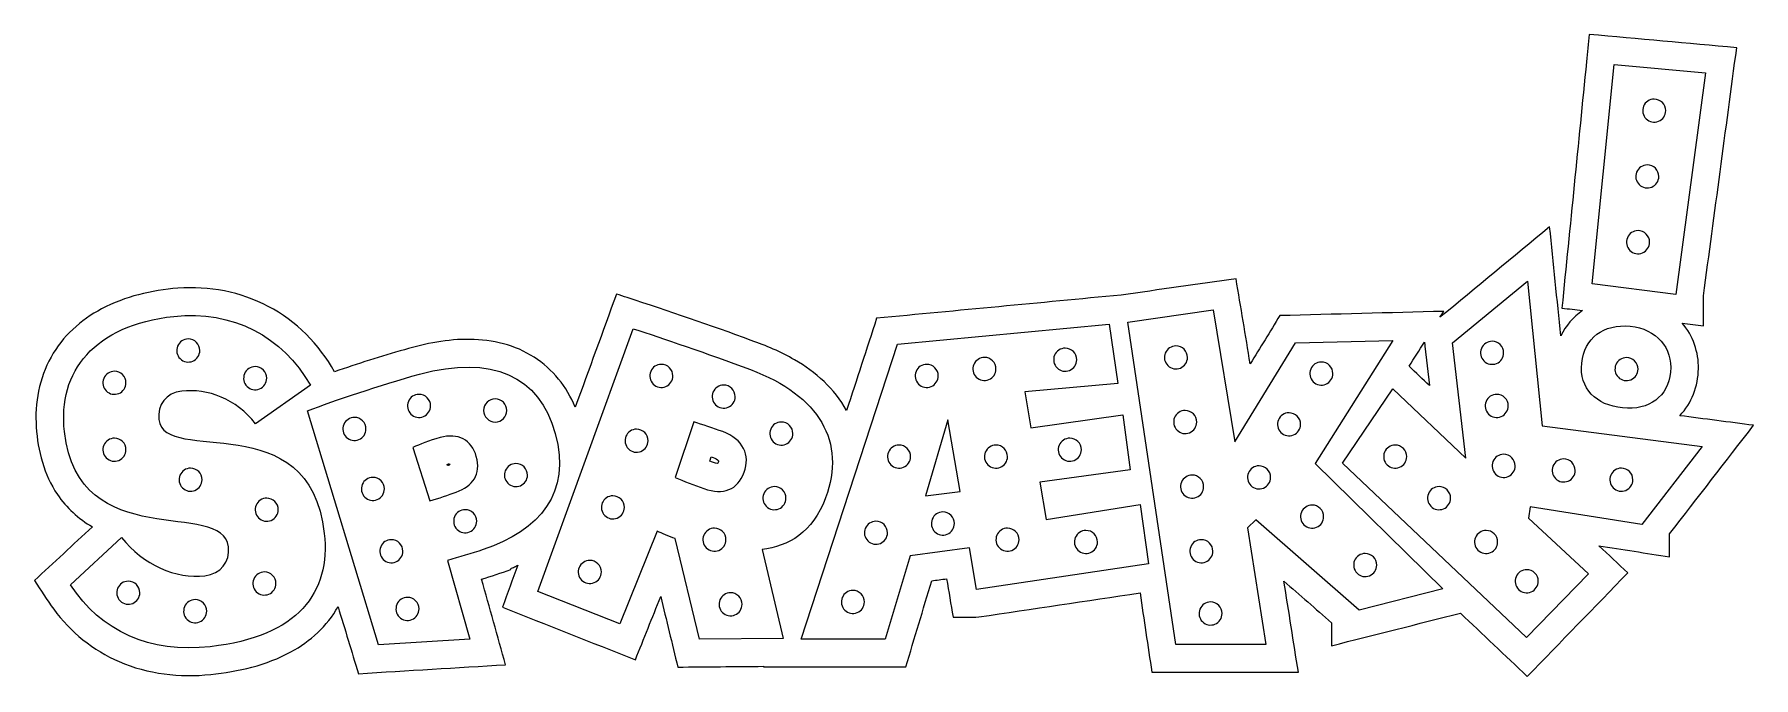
# Model space of a CAD drawing. Extents: x -169 to -45, y 25 to 71.
import ezdxf

# ---------------------------------------------------------------- set-up
doc = ezdxf.new("R2010")
doc.units = 0
doc.layers.get('0').update_dxf_attribs({"linetype": 'CONTINUOUS'})

msp = doc.modelspace()

# ---------------------------------------------------------------- linework, layer by layer
at = {"color": 7}
for points in [[(-57.152417, 69.470549)], [(-50.707242, 52.658702), (-56.744138, 53.413731), (-55.162412, 69.271), (-48.560494, 68.674311), (-50.707242, 52.660369), (-50.707242, 52.660369)], [(-52.262303, 66.764238)], [(-52.762322, 62.012391)], [(-53.430683, 57.26221)], [(-53.150669, 36.03307), (-61.220975, 37.311452), (-61.339313, 36.488088), (-57.019149, 32.469602), (-61.490985, 27.864427), (-74.77149, 40.474906), (-71.141352, 45.825109), (-65.877819, 40.826586), (-66.836189, 49.148569), (-61.42265, 53.620405), (-60.347609, 43.163341), (-48.798837, 41.666618), (-53.154002, 36.034737), (-53.150669, 36.034737)], [(-73.569778, 29.847835), (-81.043395, 36.373083), (-81.643418, 35.796395), (-80.305034, 27.356074), (-86.821948, 27.356074), (-90.272079, 50.655293), (-84.113512, 51.535326), (-82.541785, 42.008297), (-78.164952, 49.151902), (-71.146352, 49.335242), (-76.746565, 40.438238), (-67.526215, 31.37456), (-73.568111, 29.844502), (-73.568111, 29.847835)], [(-101.212495, 31.346226), (-101.724181, 34.349673), (-105.989343, 33.779651), (-107.801079, 27.746089), (-113.862976, 27.746089), (-106.926045, 49.066899), (-91.627131, 50.516954), (-91.003774, 46.223458), (-97.712362, 45.620101), (-97.274012, 43.015002), (-90.63376, 43.948371), (-90.100406, 39.989887), (-96.625654, 39.094853), (-96.175637, 36.394751), (-89.383712, 37.466458), (-88.790356, 33.202963), (-101.210828, 31.346226)], [(-158.139658, 49.436913)], [(-94.803918, 48.770221)], [(-86.803614, 48.936894)], [(-68.823112, 48.919967)], [(-63.969413, 49.27024)], [(-153.306141, 47.436837)], [(-123.971693, 47.60351)], [(-104.804298, 47.60351)], [(-100.637473, 48.103529)], [(-76.303215, 47.770183)], [(-54.264048, 48.093529)], [(-163.473194, 47.103491)], [(-119.471522, 46.103453)], [(-141.472358, 45.436761)], [(-135.972149, 45.103415)], [(-63.636067, 45.436761)], [(-146.139202, 43.770031)], [(-103.287574, 43.595024), (-104.890968, 38.104816), (-102.389206, 38.411494)], [(-86.136922, 44.27005)], [(-78.636637, 44.103377)], [(-54.550722, 44.455057)], [(-163.473194, 42.269974)], [(-125.761763, 42.918332)], [(-115.304697, 43.436685)], [(-94.470572, 42.269974)], [(-106.804374, 41.769955)], [(-99.804108, 41.769955)], [(-70.969679, 41.769955)], [(-63.136048, 41.103263)], [(-157.972985, 40.103225)], [(-134.472092, 40.436571)], [(-120.222852, 40.861717)], [(-80.803386, 40.269898)], [(-58.80255, 40.769917)], [(-54.635725, 40.103225)], [(-144.805818, 39.436533)], [(-115.804716, 38.769841)], [(-85.636903, 39.603206)], [(-67.802892, 38.769841)], [(-152.472776, 37.936476)], [(-127.471826, 38.103149)], [(-76.969907, 37.436457)], [(-138.138898, 37.103111)], [(-108.471104, 36.269746)], [(-103.637587, 36.936438)], [(-143.472434, 34.936362)], [(-120.138214, 35.769727)], [(-98.970743, 35.769727)], [(-93.303861, 35.603054)], [(-84.970211, 34.936362)], [(-64.404428, 35.603054)], [(-73.136428, 33.936324)], [(-152.639449, 32.60294)], [(-129.138556, 33.436305)], [(-61.469318, 32.769613)], [(-162.473156, 31.936248)], [(-118.971503, 31.102883)], [(-110.137834, 31.269556)], [(-157.639639, 30.602864)], [(-142.305723, 30.769537)], [(-84.303519, 30.436191)]]:
    msp.add_lwpolyline(points, close=True, dxfattribs=at)
for points in [[(-124.275038, 35.549719), (-126.96514, 28.851131), (-132.902032, 31.199553), (-125.998437, 50.175274)], [(-68.823112, 48.919967), (-68.49465, 46.070248)], [(-149.32099, 46.096786), (-153.294474, 43.31168), (-153.292807, 43.31168), (-153.292807, 43.313347)], [(-139.41728, 33.437972), (-137.813886, 27.747756), (-144.397469, 27.34774), (-149.537664, 44.245049)], [(-139.9573, 42.311642), (-139.9573, 42.311642), (-139.9573, 42.313309)], [(-121.631604, 43.446685), (-122.978322, 39.431533)], [(-119.536524, 42.741659), (-119.536524, 42.741659), (-119.534858, 42.739992)], [(-141.930709, 41.598282), (-140.698995, 37.744802)], [(-139.268173, 40.416389), (-139.267848, 40.416389)], [(-120.477094, 40.599664), (-120.37097, 40.915756)], [(-166.646648, 31.672905), (-162.954841, 35.088034)], [(-121.214922, 27.746089), (-122.976655, 35.014698)], [(-51.150893, 33.692171), (-51.150893, 35.357273)], [(-136.847182, 34.219668), (-136.845516, 34.219668), (-136.845516, 34.218001)], [(-116.701417, 34.219668), (-115.176359, 27.799424), (-121.216588, 27.746089), (-121.214922, 27.746089)], [(-75.568812, 28.937759), (-75.568812, 27.275261)], [(-116.350895, 25.746559), (-106.313795, 25.746559)], [(-88.548147, 25.355916), (-77.963108, 25.355916)]]:
    msp.add_lwpolyline(points, dxfattribs=at)
for points in [[(-56.955795, 71.442629), (-57.021336, 70.785269), (-57.086876, 70.127909), (-57.152417, 69.470549)], [(-46.301418, 70.477748), (-49.852842, 70.799764), (-53.404342, 71.120946), (-56.955795, 71.442629)], [(-48.703006, 52.561538), (-47.902476, 58.533608), (-47.101952, 64.505679), (-46.301418, 70.477748)], [(-57.152422, 69.470552), (-57.744363, 63.537819), (-58.336176, 57.605073), (-58.928206, 51.67235)], [(-53.032232, 66.249788), (-53.161221, 65.938381), (-53.089922, 65.579936), (-52.851581, 65.341595)], [(-52.262303, 66.764238), (-52.599368, 66.764238), (-52.903243, 66.561195), (-53.032232, 66.249788)], [(-51.673025, 66.520151), (-51.829311, 66.676437), (-52.041281, 66.764238), (-52.262303, 66.764238)], [(-51.943388, 65.160944), (-51.631981, 65.289933), (-51.428938, 65.593808), (-51.428938, 65.930873)], [(-51.428938, 65.930873), (-51.428938, 66.151895), (-51.516739, 66.363865), (-51.673025, 66.520151)], [(-52.851581, 65.341595), (-52.61324, 65.103254), (-52.254795, 65.031955), (-51.943388, 65.160944)], [(-53.532251, 61.497941), (-53.66124, 61.186534), (-53.589941, 60.828089), (-53.3516, 60.589748)], [(-52.762322, 62.012391), (-53.099387, 62.012391), (-53.403262, 61.809348), (-53.532251, 61.497941)], [(-52.173044, 61.768304), (-52.32933, 61.92459), (-52.5413, 62.012391), (-52.762322, 62.012391)], [(-52.443407, 60.409097), (-52.132, 60.538086), (-51.928957, 60.841961), (-51.928957, 61.179026)], [(-51.928957, 61.179026), (-51.928957, 61.400048), (-52.016758, 61.612018), (-52.173044, 61.768304)], [(-53.3516, 60.589748), (-53.113259, 60.351407), (-52.754814, 60.280108), (-52.443407, 60.409097)], [(-59.814633, 57.541062), (-62.454805, 55.360845), (-65.094996, 53.18065), (-67.735181, 51.000449)], [(-59.004381, 49.652741), (-59.274406, 52.282188), (-59.544477, 54.911629), (-59.814633, 57.541062)], [(-53.430683, 57.26221), (-53.767747, 57.26221), (-54.071622, 57.059167), (-54.200611, 56.74776)], [(-52.841405, 57.018123), (-52.997691, 57.174409), (-53.20966, 57.26221), (-53.430683, 57.26221)], [(-54.200611, 56.74776), (-54.3296, 56.436353), (-54.258301, 56.077908), (-54.019961, 55.839567)], [(-53.111768, 55.658916), (-52.80036, 55.787905), (-52.597318, 56.09178), (-52.597318, 56.428845)], [(-52.597318, 56.428845), (-52.597318, 56.649867), (-52.685118, 56.861837), (-52.841405, 57.018123)], [(-54.019961, 55.839567), (-53.78162, 55.601226), (-53.423175, 55.529927), (-53.111768, 55.658916)], [(-82.459047, 53.792547), (-85.229893, 53.398138), (-87.999903, 52.99683), (-90.771185, 52.606139)], [(-81.442082, 47.631181), (-81.781096, 49.684966), (-82.120209, 51.738734), (-82.459047, 53.792547)], [(-158.888018, 53.105365), (-160.79421, 52.950344), (-162.703257, 52.510216), (-164.401959, 51.610646)], [(-152.365166, 51.787819), (-154.353733, 52.843887), (-156.64871, 53.273612), (-158.888018, 53.105365)], [(-127.215956, 52.677596), (-128.205251, 49.957648), (-129.1952, 47.237936), (-130.184819, 44.518106)], [(-126.436928, 52.422375), (-126.696605, 52.50745), (-126.95628, 52.592523), (-127.215956, 52.677596)], [(-117.483885, 49.332164), (-120.445451, 50.426916), (-123.433101, 51.449941), (-126.436928, 52.422375)], [(-90.771185, 52.606139), (-96.654638, 52.048496), (-102.538127, 51.491238), (-108.421622, 50.93404)], [(-48.70744, 50.392676), (-48.704473, 51.11553), (-48.713357, 51.839176), (-48.703006, 52.561538)], [(-164.401959, 51.610646), (-165.908696, 50.817977), (-167.221168, 49.622085), (-168.049059, 48.125396)], [(-167.083331, 42.739992), (-167.56835, 47.101824), (-164.949917, 50.428617), (-159.179698, 51.070308)], [(-159.179698, 51.070308), (-154.949537, 51.540326), (-151.296065, 49.603586), (-149.32099, 46.096786)], [(-147.573176, 47.069636), (-148.681574, 49.052485), (-150.348592, 50.731391), (-152.365166, 51.787819)], [(-108.421622, 50.93404), (-109.144003, 48.714236), (-109.866339, 46.494418), (-110.588698, 44.274607)], [(-79.302352, 51.123825), (-80.015786, 49.959728), (-80.728852, 48.795404), (-81.442082, 47.631181)], [(-67.464337, 51.430479), (-71.410341, 51.328172), (-75.356357, 51.226441), (-79.302352, 51.123825)], [(-67.735181, 51.000449), (-67.644899, 51.143793), (-67.554619, 51.287135), (-67.464337, 51.430479)], [(-57.44768, 51.487121), (-58.116564, 51.026842), (-58.654078, 50.384187), (-59.004381, 49.652741)], [(-58.928206, 51.67235), (-58.434698, 51.610607), (-57.941189, 51.548863), (-57.44768, 51.487121)], [(-125.998437, 50.175274), (-123.893357, 49.491915), (-120.719903, 48.408541), (-117.534782, 47.220162)], [(-57.499167, 47.683513), (-57.317494, 49.498582), (-55.929107, 50.551955), (-53.992367, 50.358615)], [(-53.992367, 50.358615), (-52.115629, 50.171941), (-50.908917, 48.798555), (-51.083923, 47.043489)], [(-49.069237, 47.28365), (-49.040097, 48.478735), (-49.457025, 49.683661), (-50.246235, 50.58539)], [(-50.246235, 50.58539), (-49.733304, 50.521153), (-49.220371, 50.456913), (-48.70744, 50.392676)], [(-158.909587, 48.922463), (-159.038576, 48.611056), (-158.967277, 48.252611), (-158.728936, 48.01427)], [(-158.139658, 49.436913), (-158.476723, 49.436913), (-158.780598, 49.23387), (-158.909587, 48.922463)], [(-157.55038, 49.192826), (-157.706666, 49.349112), (-157.918636, 49.436913), (-158.139658, 49.436913)], [(-157.820743, 47.833619), (-157.509336, 47.962608), (-157.306293, 48.266483), (-157.306293, 48.603548)], [(-157.306293, 48.603548), (-157.306293, 48.82457), (-157.394094, 49.03654), (-157.55038, 49.192826)], [(-142.529038, 48.662795), (-144.224968, 48.179252), (-145.904858, 47.640833), (-147.573176, 47.069636)], [(-137.791588, 49.409804), (-139.399783, 49.432948), (-140.992481, 49.116449), (-142.529038, 48.662795)], [(-133.152565, 48.112781), (-134.523506, 49.002011), (-136.16962, 49.393073), (-137.791588, 49.409804)], [(-114.352676, 47.930049), (-115.340772, 48.51222), (-116.40534, 48.948994), (-117.483885, 49.332164)], [(-94.803918, 48.770221), (-95.140983, 48.770221), (-95.444858, 48.567178), (-95.573847, 48.255771)], [(-94.21464, 48.526134), (-94.370926, 48.68242), (-94.582896, 48.770221), (-94.803918, 48.770221)], [(-93.970553, 47.936856), (-93.970553, 48.157878), (-94.058354, 48.369848), (-94.21464, 48.526134)], [(-86.803614, 48.936894), (-87.140679, 48.936894), (-87.444554, 48.733851), (-87.573543, 48.422444)], [(-86.214336, 48.692807), (-86.370622, 48.849093), (-86.582592, 48.936894), (-86.803614, 48.936894)], [(-85.970249, 48.103529), (-85.970249, 48.324551), (-86.05805, 48.536521), (-86.214336, 48.692807)], [(-69.961502, 47.463205), (-69.59347, 48.047885), (-69.225389, 48.632537), (-68.857294, 49.217178)], [(-68.857294, 49.217178), (-68.845893, 49.118108), (-68.834506, 49.019037), (-68.823112, 48.919967)], [(-64.739342, 48.75579), (-64.868331, 48.444383), (-64.797032, 48.085938), (-64.558691, 47.847597)], [(-63.969413, 49.27024), (-64.306478, 49.27024), (-64.610353, 49.067197), (-64.739342, 48.75579)], [(-63.380135, 49.026153), (-63.536421, 49.182439), (-63.748391, 49.27024), (-63.969413, 49.27024)], [(-63.650498, 47.666946), (-63.339091, 47.795935), (-63.136048, 48.09981), (-63.136048, 48.436875)], [(-63.136048, 48.436875), (-63.136048, 48.657897), (-63.223849, 48.869867), (-63.380135, 49.026153)], [(-168.049059, 48.125396), (-168.908457, 46.59709), (-169.234827, 44.80721), (-169.119228, 43.067148)], [(-158.728936, 48.01427), (-158.490595, 47.775929), (-158.13215, 47.70463), (-157.820743, 47.833619)], [(-153.306141, 47.436837), (-153.643206, 47.436837), (-153.947081, 47.233794), (-154.07607, 46.922387)], [(-152.716863, 47.19275), (-152.873149, 47.349036), (-153.085119, 47.436837), (-153.306141, 47.436837)], [(-152.472776, 46.603472), (-152.472776, 46.824494), (-152.560577, 47.036464), (-152.716863, 47.19275)], [(-141.437357, 46.89015), (-136.210491, 48.326871), (-132.770361, 46.756811), (-131.630317, 42.606653)], [(-130.184819, 44.518106), (-130.801121, 45.967054), (-131.817461, 47.263142), (-133.152565, 48.112781)], [(-123.971693, 47.60351), (-124.308758, 47.60351), (-124.612633, 47.400467), (-124.741622, 47.08906)], [(-123.382415, 47.359423), (-123.538701, 47.515709), (-123.750671, 47.60351), (-123.971693, 47.60351)], [(-123.138328, 46.770145), (-123.138328, 46.991167), (-123.226129, 47.203137), (-123.382415, 47.359423)], [(-117.534782, 47.220162), (-112.544592, 45.358425), (-110.611185, 41.971629), (-112.107909, 37.961477)], [(-110.588698, 44.274607), (-111.452346, 45.829233), (-112.827713, 47.044179), (-114.352676, 47.930049)], [(-104.804298, 47.60351), (-105.141363, 47.60351), (-105.445238, 47.400467), (-105.574227, 47.08906)], [(-104.21502, 47.359423), (-104.371306, 47.515709), (-104.583276, 47.60351), (-104.804298, 47.60351)], [(-103.970933, 46.770145), (-103.970933, 46.991167), (-104.058734, 47.203137), (-104.21502, 47.359423)], [(-101.407402, 47.589079), (-101.536391, 47.277672), (-101.465092, 46.919227), (-101.226751, 46.680886)], [(-100.637473, 48.103529), (-100.974538, 48.103529), (-101.278413, 47.900486), (-101.407402, 47.589079)], [(-100.048195, 47.859442), (-100.204481, 48.015728), (-100.416451, 48.103529), (-100.637473, 48.103529)], [(-100.318558, 46.500235), (-100.007151, 46.629224), (-99.804108, 46.933099), (-99.804108, 47.270164)], [(-99.804108, 47.270164), (-99.804108, 47.491186), (-99.891909, 47.703156), (-100.048195, 47.859442)], [(-95.573847, 48.255771), (-95.702836, 47.944364), (-95.631537, 47.585919), (-95.393196, 47.347578)], [(-95.393196, 47.347578), (-95.154855, 47.109237), (-94.79641, 47.037938), (-94.485003, 47.166927)], [(-94.485003, 47.166927), (-94.173596, 47.295916), (-93.970553, 47.599791), (-93.970553, 47.936856)], [(-87.573543, 48.422444), (-87.702532, 48.111037), (-87.631233, 47.752592), (-87.392892, 47.514251)], [(-87.392892, 47.514251), (-87.154551, 47.27591), (-86.796106, 47.204611), (-86.484699, 47.3336)], [(-86.484699, 47.3336), (-86.173292, 47.462589), (-85.970249, 47.766464), (-85.970249, 48.103529)], [(-77.073144, 47.255733), (-77.202133, 46.944326), (-77.130834, 46.585881), (-76.892493, 46.34754)], [(-76.303215, 47.770183), (-76.64028, 47.770183), (-76.944155, 47.56714), (-77.073144, 47.255733)], [(-75.713937, 47.526096), (-75.870223, 47.682382), (-76.082193, 47.770183), (-76.303215, 47.770183)], [(-75.46985, 46.936818), (-75.46985, 47.15784), (-75.557651, 47.36981), (-75.713937, 47.526096)], [(-68.49465, 46.070248), (-68.983579, 46.534591), (-69.472765, 46.998662), (-69.961502, 47.463205)], [(-64.558691, 47.847597), (-64.32035, 47.609256), (-63.961905, 47.537957), (-63.650498, 47.666946)], [(-54.550722, 44.455057), (-56.457461, 44.645064), (-57.679174, 45.866777), (-57.499167, 47.683513)], [(-55.033976, 47.579079), (-55.162965, 47.267671), (-55.091666, 46.909226), (-54.853326, 46.670886)], [(-54.264048, 48.093529), (-54.601112, 48.093529), (-54.904987, 47.890486), (-55.033976, 47.579079)], [(-53.67477, 47.849442), (-53.831056, 48.005728), (-54.043025, 48.093529), (-54.264048, 48.093529)], [(-53.945133, 46.490235), (-53.633725, 46.619224), (-53.430683, 46.923099), (-53.430683, 47.260164)], [(-53.430683, 47.260164), (-53.430683, 47.481186), (-53.518483, 47.693155), (-53.67477, 47.849442)], [(-50.418768, 43.893079), (-49.542651, 44.788043), (-49.087523, 46.041162), (-49.069237, 47.28365)], [(-164.243123, 46.589041), (-164.372112, 46.277634), (-164.300813, 45.919189), (-164.062472, 45.680848)], [(-163.473194, 47.103491), (-163.810259, 47.103491), (-164.114134, 46.900448), (-164.243123, 46.589041)], [(-162.883916, 46.859404), (-163.040202, 47.01569), (-163.252172, 47.103491), (-163.473194, 47.103491)], [(-163.154279, 45.500197), (-162.842872, 45.629186), (-162.639829, 45.933061), (-162.639829, 46.270126)], [(-162.639829, 46.270126), (-162.639829, 46.491148), (-162.72763, 46.703118), (-162.883916, 46.859404)], [(-154.07607, 46.922387), (-154.205059, 46.61098), (-154.13376, 46.252535), (-153.895419, 46.014194)], [(-153.895419, 46.014194), (-153.657078, 45.775853), (-153.298633, 45.704554), (-152.987226, 45.833543)], [(-152.987226, 45.833543), (-152.675819, 45.962532), (-152.472776, 46.266407), (-152.472776, 46.603472)], [(-149.537664, 44.245049), (-147.547589, 44.988411), (-144.3258, 46.096786), (-141.437357, 46.89015)], [(-124.741622, 47.08906), (-124.870611, 46.777653), (-124.799312, 46.419208), (-124.560971, 46.180867)], [(-124.560971, 46.180867), (-124.32263, 45.942526), (-123.964185, 45.871227), (-123.652778, 46.000216)], [(-123.652778, 46.000216), (-123.341371, 46.129205), (-123.138328, 46.43308), (-123.138328, 46.770145)], [(-119.471522, 46.103453), (-119.808587, 46.103453), (-120.112462, 45.90041), (-120.241451, 45.589003)], [(-118.882244, 45.859366), (-119.03853, 46.015652), (-119.2505, 46.103453), (-119.471522, 46.103453)], [(-105.574227, 47.08906), (-105.703216, 46.777653), (-105.631917, 46.419208), (-105.393576, 46.180867)], [(-105.393576, 46.180867), (-105.155235, 45.942526), (-104.79679, 45.871227), (-104.485383, 46.000216)], [(-104.485383, 46.000216), (-104.173976, 46.129205), (-103.970933, 46.43308), (-103.970933, 46.770145)], [(-101.226751, 46.680886), (-100.98841, 46.442545), (-100.629965, 46.371246), (-100.318558, 46.500235)], [(-76.892493, 46.34754), (-76.654152, 46.109199), (-76.295707, 46.0379), (-75.9843, 46.166889)], [(-75.9843, 46.166889), (-75.672893, 46.295878), (-75.46985, 46.599753), (-75.46985, 46.936818)], [(-54.853326, 46.670886), (-54.614985, 46.432545), (-54.25654, 46.361246), (-53.945133, 46.490235)], [(-51.083923, 47.043489), (-51.25893, 45.288422), (-52.613982, 44.261716), (-54.550722, 44.455057)], [(-164.062472, 45.680848), (-163.824131, 45.442507), (-163.465686, 45.371208), (-163.154279, 45.500197)], [(-158.604676, 45.66677), (-159.753053, 45.538432), (-160.369743, 44.660065), (-160.254738, 43.620025)], [(-160.254738, 43.620025), (-159.878057, 40.236563), (-149.360991, 44.801737), (-148.315951, 35.393046)], [(-153.292807, 43.313347), (-154.629525, 45.118416), (-156.776273, 45.870111), (-158.604676, 45.66677)], [(-142.242287, 44.922311), (-142.371276, 44.610904), (-142.299977, 44.252459), (-142.061636, 44.014118)], [(-141.472358, 45.436761), (-141.809423, 45.436761), (-142.113298, 45.233718), (-142.242287, 44.922311)], [(-140.88308, 45.192674), (-141.039366, 45.34896), (-141.251336, 45.436761), (-141.472358, 45.436761)], [(-140.638993, 44.603396), (-140.638993, 44.824418), (-140.726794, 45.036388), (-140.88308, 45.192674)], [(-135.972149, 45.103415), (-136.432404, 45.103415), (-136.805514, 44.730305), (-136.805514, 44.27005)], [(-135.382871, 44.859328), (-135.539157, 45.015614), (-135.751127, 45.103415), (-135.972149, 45.103415)], [(-135.138784, 44.27005), (-135.138784, 44.491072), (-135.226585, 44.703042), (-135.382871, 44.859328)], [(-120.241451, 45.589003), (-120.37044, 45.277596), (-120.299141, 44.919151), (-120.0608, 44.68081)], [(-119.152607, 44.500159), (-118.8412, 44.629148), (-118.638157, 44.933023), (-118.638157, 45.270088)], [(-118.638157, 45.270088), (-118.638157, 45.49111), (-118.725958, 45.70308), (-118.882244, 45.859366)], [(-64.405996, 44.922311), (-64.534985, 44.610904), (-64.463686, 44.252459), (-64.225345, 44.014118)], [(-63.636067, 45.436761), (-63.973132, 45.436761), (-64.277007, 45.233718), (-64.405996, 44.922311)], [(-63.046789, 45.192674), (-63.203075, 45.34896), (-63.415045, 45.436761), (-63.636067, 45.436761)], [(-62.802702, 44.603396), (-62.802702, 44.824418), (-62.890503, 45.036388), (-63.046789, 45.192674)], [(-146.139202, 43.770031), (-146.476267, 43.770031), (-146.780142, 43.566988), (-146.909131, 43.255581)], [(-145.549924, 43.525944), (-145.70621, 43.68223), (-145.91818, 43.770031), (-146.139202, 43.770031)], [(-145.305837, 42.936666), (-145.305837, 43.157688), (-145.393638, 43.369658), (-145.549924, 43.525944)], [(-142.061636, 44.014118), (-141.823295, 43.775777), (-141.46485, 43.704478), (-141.153443, 43.833467)], [(-141.153443, 43.833467), (-140.842036, 43.962456), (-140.638993, 44.266331), (-140.638993, 44.603396)], [(-136.805514, 44.27005), (-136.805514, 43.809795), (-136.432404, 43.436685), (-135.972149, 43.436685)], [(-135.972149, 43.436685), (-135.511894, 43.436685), (-135.138784, 43.809795), (-135.138784, 44.27005)], [(-120.0608, 44.68081), (-119.822459, 44.442469), (-119.464014, 44.37117), (-119.152607, 44.500159)], [(-86.906851, 43.7556), (-87.03584, 43.444193), (-86.964541, 43.085748), (-86.7262, 42.847407)], [(-86.136922, 44.27005), (-86.473987, 44.27005), (-86.777862, 44.067007), (-86.906851, 43.7556)], [(-85.547644, 44.025963), (-85.70393, 44.182249), (-85.9159, 44.27005), (-86.136922, 44.27005)], [(-85.303557, 43.436685), (-85.303557, 43.657707), (-85.391358, 43.869677), (-85.547644, 44.025963)], [(-79.406566, 43.588927), (-79.535555, 43.27752), (-79.464256, 42.919075), (-79.225915, 42.680734)], [(-78.636637, 44.103377), (-78.973702, 44.103377), (-79.277577, 43.900334), (-79.406566, 43.588927)], [(-78.047359, 43.85929), (-78.203645, 44.015576), (-78.415615, 44.103377), (-78.636637, 44.103377)], [(-77.803272, 43.270012), (-77.803272, 43.491034), (-77.891073, 43.703004), (-78.047359, 43.85929)], [(-64.225345, 44.014118), (-63.987004, 43.775777), (-63.628559, 43.704478), (-63.317152, 43.833467)], [(-63.317152, 43.833467), (-63.005745, 43.962456), (-62.802702, 44.266331), (-62.802702, 44.603396)], [(-45.082954, 43.201646), (-46.86156, 43.432113), (-48.640169, 43.66256), (-50.418768, 43.893079)], [(-169.119228, 43.067148), (-169.005869, 41.357856), (-168.560748, 39.63175), (-167.589495, 38.201523)], [(-155.239548, 34.413009), (-155.632896, 37.94481), (-166.088293, 33.777985), (-167.083331, 42.739992)], [(-163.473194, 42.269974), (-163.810259, 42.269974), (-164.114134, 42.066931), (-164.243123, 41.755524)], [(-162.883916, 42.025887), (-163.040202, 42.182173), (-163.252172, 42.269974), (-163.473194, 42.269974)], [(-146.909131, 43.255581), (-147.03812, 42.944174), (-146.966821, 42.585729), (-146.72848, 42.347388)], [(-146.72848, 42.347388), (-146.490139, 42.109047), (-146.131694, 42.037748), (-145.820287, 42.166737)], [(-145.820287, 42.166737), (-145.50888, 42.295726), (-145.305837, 42.599601), (-145.305837, 42.936666)], [(-139.9573, 42.313309), (-140.758998, 42.093301), (-141.422356, 41.811623), (-141.930709, 41.598282)], [(-137.335534, 40.93659), (-137.66888, 42.151636), (-138.650584, 42.671656), (-139.9573, 42.311642)], [(-131.630317, 42.606653), (-130.451939, 38.319824), (-132.737026, 35.596387), (-136.847182, 34.219668)], [(-126.531692, 42.403882), (-126.660681, 42.092475), (-126.589381, 41.73403), (-126.351041, 41.495689)], [(-125.761763, 42.918332), (-126.098827, 42.918332), (-126.402702, 42.715289), (-126.531692, 42.403882)], [(-125.172485, 42.674245), (-125.328771, 42.830531), (-125.540741, 42.918332), (-125.761763, 42.918332)], [(-124.928398, 42.084967), (-124.928398, 42.305989), (-125.016198, 42.517959), (-125.172485, 42.674245)], [(-119.534858, 42.739992), (-120.181549, 42.981668), (-121.043248, 43.251678), (-121.631604, 43.446685)], [(-117.993132, 39.80488), (-117.528115, 41.051594), (-118.066469, 42.191638), (-119.536524, 42.741659)], [(-116.074626, 42.922235), (-116.203615, 42.610828), (-116.132316, 42.252383), (-115.893975, 42.014042)], [(-115.304697, 43.436685), (-115.641762, 43.436685), (-115.945637, 43.233642), (-116.074626, 42.922235)], [(-114.715419, 43.192598), (-114.871705, 43.348884), (-115.083675, 43.436685), (-115.304697, 43.436685)], [(-114.985782, 41.833391), (-114.674375, 41.96238), (-114.471332, 42.266255), (-114.471332, 42.60332)], [(-114.471332, 42.60332), (-114.471332, 42.824342), (-114.559133, 43.036312), (-114.715419, 43.192598)], [(-94.470572, 42.269974), (-94.807637, 42.269974), (-95.111512, 42.066931), (-95.240501, 41.755524)], [(-93.881294, 42.025887), (-94.03758, 42.182173), (-94.24955, 42.269974), (-94.470572, 42.269974)], [(-86.7262, 42.847407), (-86.487859, 42.609066), (-86.129414, 42.537767), (-85.818007, 42.666756)], [(-85.818007, 42.666756), (-85.5066, 42.795745), (-85.303557, 43.09962), (-85.303557, 43.436685)], [(-79.225915, 42.680734), (-78.987574, 42.442393), (-78.629129, 42.371094), (-78.317722, 42.500083)], [(-78.317722, 42.500083), (-78.006315, 42.629072), (-77.803272, 42.932947), (-77.803272, 43.270012)], [(-51.150893, 35.357273), (-49.128267, 37.972081), (-47.105681, 40.586918), (-45.082954, 43.201646)], [(-164.243123, 41.755524), (-164.372112, 41.444117), (-164.300813, 41.085672), (-164.062472, 40.847331)], [(-163.154279, 40.66668), (-162.842872, 40.795669), (-162.639829, 41.099544), (-162.639829, 41.436609)], [(-162.639829, 41.436609), (-162.639829, 41.657631), (-162.72763, 41.869601), (-162.883916, 42.025887)], [(-126.351041, 41.495689), (-126.1127, 41.257348), (-125.754255, 41.186049), (-125.442848, 41.315038)], [(-125.442848, 41.315038), (-125.131441, 41.444027), (-124.928398, 41.747902), (-124.928398, 42.084967)], [(-115.893975, 42.014042), (-115.655634, 41.775701), (-115.297189, 41.704402), (-114.985782, 41.833391)], [(-107.574303, 41.255505), (-107.703292, 40.944098), (-107.631993, 40.585653), (-107.393652, 40.347312)], [(-106.804374, 41.769955), (-107.141439, 41.769955), (-107.445314, 41.566912), (-107.574303, 41.255505)], [(-106.215096, 41.525868), (-106.371382, 41.682154), (-106.583352, 41.769955), (-106.804374, 41.769955)], [(-105.971009, 40.93659), (-105.971009, 41.157612), (-106.05881, 41.369582), (-106.215096, 41.525868)], [(-100.574037, 41.255505), (-100.703026, 40.944098), (-100.631727, 40.585653), (-100.393386, 40.347312)], [(-99.804108, 41.769955), (-100.141173, 41.769955), (-100.445048, 41.566912), (-100.574037, 41.255505)], [(-99.21483, 41.525868), (-99.371116, 41.682154), (-99.583086, 41.769955), (-99.804108, 41.769955)], [(-98.970743, 40.93659), (-98.970743, 41.157612), (-99.058544, 41.369582), (-99.21483, 41.525868)], [(-95.240501, 41.755524), (-95.36949, 41.444117), (-95.298191, 41.085672), (-95.05985, 40.847331)], [(-94.151657, 40.66668), (-93.84025, 40.795669), (-93.637207, 41.099544), (-93.637207, 41.436609)], [(-93.637207, 41.436609), (-93.637207, 41.657631), (-93.725008, 41.869601), (-93.881294, 42.025887)], [(-71.739608, 41.255505), (-71.868597, 40.944098), (-71.797298, 40.585653), (-71.558957, 40.347312)], [(-70.969679, 41.769955), (-71.306744, 41.769955), (-71.610619, 41.566912), (-71.739608, 41.255505)], [(-70.380401, 41.525868), (-70.536687, 41.682154), (-70.748657, 41.769955), (-70.969679, 41.769955)], [(-70.136314, 40.93659), (-70.136314, 41.157612), (-70.224115, 41.369582), (-70.380401, 41.525868)], [(-63.136048, 41.103263), (-63.473113, 41.103263), (-63.776988, 40.90022), (-63.905977, 40.588813)], [(-62.54677, 40.859176), (-62.703056, 41.015462), (-62.915026, 41.103263), (-63.136048, 41.103263)], [(-164.062472, 40.847331), (-163.824131, 40.60899), (-163.465686, 40.537691), (-163.154279, 40.66668)], [(-157.972985, 40.103225), (-158.31005, 40.103225), (-158.613925, 39.900182), (-158.742914, 39.588775)], [(-157.383707, 39.859138), (-157.539993, 40.015424), (-157.751963, 40.103225), (-157.972985, 40.103225)], [(-157.13962, 39.26986), (-157.13962, 39.490882), (-157.227421, 39.702852), (-157.383707, 39.859138)], [(-139.413521, 40.292294), (-139.494571, 40.406355), (-139.346094, 40.3986), (-139.268173, 40.416389)], [(-139.267848, 40.416389), (-139.202883, 40.32939), (-139.379275, 40.282843), (-139.413521, 40.292294)], [(-138.798923, 38.364826), (-137.568876, 38.82651), (-136.982187, 39.653208), (-137.335534, 40.93659)], [(-135.242021, 39.922121), (-135.37101, 39.610714), (-135.299711, 39.252269), (-135.06137, 39.013928)], [(-134.472092, 40.436571), (-134.809157, 40.436571), (-135.113032, 40.233528), (-135.242021, 39.922121)], [(-133.882814, 40.192484), (-134.0391, 40.34877), (-134.25107, 40.436571), (-134.472092, 40.436571)], [(-133.638727, 39.603206), (-133.638727, 39.824228), (-133.726528, 40.036198), (-133.882814, 40.192484)], [(-120.893243, 38.628169), (-119.473189, 38.149817), (-118.474817, 38.513165), (-117.993132, 39.80488)], [(-119.932803, 40.438849), (-120.120055, 40.470447), (-120.298078, 40.538697), (-120.477094, 40.599664)], [(-120.37097, 40.915756), (-120.321598, 40.897744), (-120.272226, 40.87973), (-120.222852, 40.861717)], [(-120.222852, 40.861717), (-120.084707, 40.80455), (-119.931988, 40.743126), (-119.832539, 40.631565)], [(-119.832539, 40.631565), (-119.85557, 40.570471), (-119.852278, 40.427934), (-119.932803, 40.438849)], [(-107.393652, 40.347312), (-107.155311, 40.108971), (-106.796866, 40.037672), (-106.485459, 40.166661)], [(-106.485459, 40.166661), (-106.174052, 40.29565), (-105.971009, 40.599525), (-105.971009, 40.93659)], [(-100.393386, 40.347312), (-100.155045, 40.108971), (-99.7966, 40.037672), (-99.485193, 40.166661)], [(-99.485193, 40.166661), (-99.173786, 40.29565), (-98.970743, 40.599525), (-98.970743, 40.93659)], [(-95.05985, 40.847331), (-94.821509, 40.60899), (-94.463064, 40.537691), (-94.151657, 40.66668)], [(-81.573315, 39.755448), (-81.702304, 39.444041), (-81.631005, 39.085596), (-81.392664, 38.847255)], [(-80.803386, 40.269898), (-81.140451, 40.269898), (-81.444326, 40.066855), (-81.573315, 39.755448)], [(-80.214108, 40.025811), (-80.370394, 40.182097), (-80.582364, 40.269898), (-80.803386, 40.269898)], [(-79.970021, 39.436533), (-79.970021, 39.657555), (-80.057822, 39.869525), (-80.214108, 40.025811)], [(-71.558957, 40.347312), (-71.320616, 40.108971), (-70.962171, 40.037672), (-70.650764, 40.166661)], [(-70.650764, 40.166661), (-70.339357, 40.29565), (-70.136314, 40.599525), (-70.136314, 40.93659)], [(-63.905977, 40.588813), (-64.034966, 40.277406), (-63.963667, 39.918961), (-63.725326, 39.68062)], [(-62.817133, 39.499969), (-62.505726, 39.628958), (-62.302683, 39.932833), (-62.302683, 40.269898)], [(-62.302683, 40.269898), (-62.302683, 40.49092), (-62.390484, 40.70289), (-62.54677, 40.859176)], [(-59.572479, 40.255467), (-59.701468, 39.94406), (-59.630169, 39.585615), (-59.391828, 39.347274)], [(-58.80255, 40.769917), (-59.139615, 40.769917), (-59.44349, 40.566874), (-59.572479, 40.255467)], [(-58.213272, 40.52583), (-58.369558, 40.682116), (-58.581528, 40.769917), (-58.80255, 40.769917)], [(-58.483635, 39.166623), (-58.172228, 39.295612), (-57.969185, 39.599487), (-57.969185, 39.936552)], [(-57.969185, 39.936552), (-57.969185, 40.157574), (-58.056986, 40.369544), (-58.213272, 40.52583)], [(-54.635725, 40.103225), (-54.97279, 40.103225), (-55.276665, 39.900182), (-55.405654, 39.588775)], [(-54.046447, 39.859138), (-54.202733, 40.015424), (-54.414703, 40.103225), (-54.635725, 40.103225)], [(-53.80236, 39.26986), (-53.80236, 39.490882), (-53.890161, 39.702852), (-54.046447, 39.859138)], [(-158.742914, 39.588775), (-158.871903, 39.277368), (-158.800604, 38.918923), (-158.562263, 38.680582)], [(-158.562263, 38.680582), (-158.323922, 38.442241), (-157.965477, 38.370942), (-157.65407, 38.499931)], [(-157.65407, 38.499931), (-157.342663, 38.62892), (-157.13962, 38.932795), (-157.13962, 39.26986)], [(-145.575747, 38.922083), (-145.704736, 38.610676), (-145.633437, 38.252231), (-145.395096, 38.01389)], [(-144.805818, 39.436533), (-145.142883, 39.436533), (-145.446758, 39.23349), (-145.575747, 38.922083)], [(-144.21654, 39.192446), (-144.372826, 39.348732), (-144.584796, 39.436533), (-144.805818, 39.436533)], [(-144.486903, 37.833239), (-144.175496, 37.962228), (-143.972453, 38.266103), (-143.972453, 38.603168)], [(-143.972453, 38.603168), (-143.972453, 38.82419), (-144.060254, 39.03616), (-144.21654, 39.192446)], [(-135.06137, 39.013928), (-134.823029, 38.775587), (-134.464584, 38.704288), (-134.153177, 38.833277)], [(-134.153177, 38.833277), (-133.84177, 38.962266), (-133.638727, 39.266141), (-133.638727, 39.603206)], [(-122.978322, 39.431533), (-122.339964, 39.168189), (-121.591603, 38.863178), (-120.893243, 38.628169)], [(-115.804716, 38.769841), (-116.141781, 38.769841), (-116.445656, 38.566798), (-116.574645, 38.255391)], [(-115.215438, 38.525754), (-115.371724, 38.68204), (-115.583694, 38.769841), (-115.804716, 38.769841)], [(-114.971351, 37.936476), (-114.971351, 38.157498), (-115.059152, 38.369468), (-115.215438, 38.525754)], [(-86.406832, 39.088756), (-86.535821, 38.777349), (-86.464522, 38.418904), (-86.226181, 38.180563)], [(-85.636903, 39.603206), (-85.973968, 39.603206), (-86.277843, 39.400163), (-86.406832, 39.088756)], [(-85.047625, 39.359119), (-85.203911, 39.515405), (-85.415881, 39.603206), (-85.636903, 39.603206)], [(-85.317988, 37.999912), (-85.006581, 38.128901), (-84.803538, 38.432776), (-84.803538, 38.769841)], [(-84.803538, 38.769841), (-84.803538, 38.990863), (-84.891339, 39.202833), (-85.047625, 39.359119)], [(-81.392664, 38.847255), (-81.154323, 38.608914), (-80.795878, 38.537615), (-80.484471, 38.666604)], [(-80.484471, 38.666604), (-80.173064, 38.795593), (-79.970021, 39.099468), (-79.970021, 39.436533)], [(-67.802892, 38.769841), (-68.139957, 38.769841), (-68.443832, 38.566798), (-68.572821, 38.255391)], [(-67.213614, 38.525754), (-67.3699, 38.68204), (-67.58187, 38.769841), (-67.802892, 38.769841)], [(-66.969527, 37.936476), (-66.969527, 38.157498), (-67.057328, 38.369468), (-67.213614, 38.525754)], [(-63.725326, 39.68062), (-63.486985, 39.442279), (-63.12854, 39.37098), (-62.817133, 39.499969)], [(-59.391828, 39.347274), (-59.153487, 39.108933), (-58.795042, 39.037634), (-58.483635, 39.166623)], [(-55.405654, 39.588775), (-55.534643, 39.277368), (-55.463344, 38.918923), (-55.225003, 38.680582)], [(-55.225003, 38.680582), (-54.986662, 38.442241), (-54.628217, 38.370942), (-54.31681, 38.499931)], [(-54.31681, 38.499931), (-54.005403, 38.62892), (-53.80236, 38.932795), (-53.80236, 39.26986)], [(-167.589495, 38.201523), (-166.942454, 37.240195), (-166.064186, 36.441404), (-165.060168, 35.865434)], [(-153.242705, 37.422026), (-153.371694, 37.110619), (-153.300395, 36.752174), (-153.062054, 36.513833)], [(-152.472776, 37.936476), (-152.809841, 37.936476), (-153.113716, 37.733433), (-153.242705, 37.422026)], [(-151.883498, 37.692389), (-152.039784, 37.848675), (-152.251754, 37.936476), (-152.472776, 37.936476)], [(-151.639411, 37.103111), (-151.639411, 37.324133), (-151.727212, 37.536103), (-151.883498, 37.692389)], [(-145.395096, 38.01389), (-145.156755, 37.775549), (-144.79831, 37.70425), (-144.486903, 37.833239)], [(-140.698995, 37.744802), (-140.057304, 37.921475), (-139.312276, 38.174818), (-138.798923, 38.364826)], [(-128.241755, 37.588699), (-128.370744, 37.277292), (-128.299445, 36.918847), (-128.061104, 36.680506)], [(-127.471826, 38.103149), (-127.808891, 38.103149), (-128.112766, 37.900106), (-128.241755, 37.588699)], [(-126.882548, 37.859062), (-127.038834, 38.015348), (-127.250804, 38.103149), (-127.471826, 38.103149)], [(-127.152911, 36.499855), (-126.841504, 36.628844), (-126.638461, 36.932719), (-126.638461, 37.269784)], [(-126.638461, 37.269784), (-126.638461, 37.490806), (-126.726262, 37.702776), (-126.882548, 37.859062)], [(-116.574645, 38.255391), (-116.703634, 37.943984), (-116.632335, 37.585539), (-116.393994, 37.347198)], [(-112.107909, 37.961477), (-113.047945, 35.444715), (-114.781344, 34.468011), (-116.701417, 34.219668)], [(-116.393994, 37.347198), (-116.155653, 37.108857), (-115.797208, 37.037558), (-115.485801, 37.166547)], [(-115.485801, 37.166547), (-115.174394, 37.295536), (-114.971351, 37.599411), (-114.971351, 37.936476)], [(-86.226181, 38.180563), (-85.98784, 37.942222), (-85.629395, 37.870923), (-85.317988, 37.999912)], [(-76.969907, 37.436457), (-77.306972, 37.436457), (-77.610847, 37.233414), (-77.739836, 36.922007)], [(-76.380629, 37.19237), (-76.536915, 37.348656), (-76.748885, 37.436457), (-76.969907, 37.436457)], [(-68.572821, 38.255391), (-68.70181, 37.943984), (-68.630511, 37.585539), (-68.39217, 37.347198)], [(-68.39217, 37.347198), (-68.153829, 37.108857), (-67.795384, 37.037558), (-67.483977, 37.166547)], [(-67.483977, 37.166547), (-67.17257, 37.295536), (-66.969527, 37.599411), (-66.969527, 37.936476)], [(-153.062054, 36.513833), (-152.823713, 36.275492), (-152.465268, 36.204193), (-152.153861, 36.333182)], [(-152.153861, 36.333182), (-151.842454, 36.462171), (-151.639411, 36.766046), (-151.639411, 37.103111)], [(-138.908827, 36.588661), (-139.037816, 36.277254), (-138.966517, 35.918809), (-138.728176, 35.680468)], [(-138.138898, 37.103111), (-138.475963, 37.103111), (-138.779838, 36.900068), (-138.908827, 36.588661)], [(-137.54962, 36.859024), (-137.705906, 37.01531), (-137.917876, 37.103111), (-138.138898, 37.103111)], [(-137.819983, 35.499817), (-137.508576, 35.628806), (-137.305533, 35.932681), (-137.305533, 36.269746)], [(-137.305533, 36.269746), (-137.305533, 36.490768), (-137.393334, 36.702738), (-137.54962, 36.859024)], [(-128.061104, 36.680506), (-127.822763, 36.442165), (-127.464318, 36.370866), (-127.152911, 36.499855)], [(-108.471104, 36.269746), (-108.808169, 36.269746), (-109.112044, 36.066703), (-109.241033, 35.755296)], [(-107.881826, 36.025659), (-108.038112, 36.181945), (-108.250082, 36.269746), (-108.471104, 36.269746)], [(-107.637739, 35.436381), (-107.637739, 35.657403), (-107.72554, 35.869373), (-107.881826, 36.025659)], [(-104.407516, 36.421988), (-104.536505, 36.110581), (-104.465206, 35.752136), (-104.226865, 35.513795)], [(-103.637587, 36.936438), (-103.974652, 36.936438), (-104.278527, 36.733395), (-104.407516, 36.421988)], [(-103.048309, 36.692351), (-103.204595, 36.848637), (-103.416565, 36.936438), (-103.637587, 36.936438)], [(-103.318672, 35.333144), (-103.007265, 35.462133), (-102.804222, 35.766008), (-102.804222, 36.103073)], [(-102.804222, 36.103073), (-102.804222, 36.324095), (-102.892023, 36.536065), (-103.048309, 36.692351)], [(-77.739836, 36.922007), (-77.868825, 36.6106), (-77.797526, 36.252155), (-77.559185, 36.013814)], [(-77.559185, 36.013814), (-77.320844, 35.775473), (-76.962399, 35.704174), (-76.650992, 35.833163)], [(-76.650992, 35.833163), (-76.339585, 35.962152), (-76.136542, 36.266027), (-76.136542, 36.603092)], [(-76.136542, 36.603092), (-76.136542, 36.824114), (-76.224343, 37.036084), (-76.380629, 37.19237)], [(-165.060168, 35.865434), (-166.457987, 34.57196), (-167.855693, 33.278362), (-169.253687, 31.985078)], [(-162.954841, 35.088034), (-161.411449, 33.096292), (-159.026358, 32.099588), (-156.937946, 32.331263)], [(-148.315951, 35.393046), (-147.844267, 31.149551), (-150.181022, 27.914429), (-156.552931, 27.206068)], [(-143.472434, 34.936362), (-143.809499, 34.936362), (-144.113374, 34.733319), (-144.242363, 34.421912)], [(-142.883156, 34.692275), (-143.039442, 34.848561), (-143.251412, 34.936362), (-143.472434, 34.936362)], [(-138.728176, 35.680468), (-138.489835, 35.442127), (-138.13139, 35.370828), (-137.819983, 35.499817)], [(-122.976655, 35.014698), (-123.421672, 35.181371), (-123.926691, 35.394713), (-124.275038, 35.549719)], [(-120.908143, 35.255277), (-121.037132, 34.94387), (-120.965833, 34.585425), (-120.727492, 34.347084)], [(-120.138214, 35.769727), (-120.475279, 35.769727), (-120.779154, 35.566684), (-120.908143, 35.255277)], [(-119.548936, 35.52564), (-119.705222, 35.681926), (-119.917192, 35.769727), (-120.138214, 35.769727)], [(-119.819299, 34.166433), (-119.507892, 34.295422), (-119.304849, 34.599297), (-119.304849, 34.936362)], [(-119.304849, 34.936362), (-119.304849, 35.157384), (-119.39265, 35.369354), (-119.548936, 35.52564)], [(-109.241033, 35.755296), (-109.370022, 35.443889), (-109.298723, 35.085444), (-109.060382, 34.847103)], [(-109.060382, 34.847103), (-108.822041, 34.608762), (-108.463596, 34.537463), (-108.152189, 34.666452)], [(-108.152189, 34.666452), (-107.840782, 34.795441), (-107.637739, 35.099316), (-107.637739, 35.436381)], [(-104.226865, 35.513795), (-103.988524, 35.275454), (-103.630079, 35.204155), (-103.318672, 35.333144)], [(-99.740672, 35.255277), (-99.869661, 34.94387), (-99.798362, 34.585425), (-99.560021, 34.347084)], [(-98.970743, 35.769727), (-99.307808, 35.769727), (-99.611683, 35.566684), (-99.740672, 35.255277)], [(-98.381465, 35.52564), (-98.537751, 35.681926), (-98.749721, 35.769727), (-98.970743, 35.769727)], [(-98.651828, 34.166433), (-98.340421, 34.295422), (-98.137378, 34.599297), (-98.137378, 34.936362)], [(-98.137378, 34.936362), (-98.137378, 35.157384), (-98.225179, 35.369354), (-98.381465, 35.52564)], [(-94.07379, 35.088604), (-94.202779, 34.777197), (-94.13148, 34.418752), (-93.893139, 34.180411)], [(-93.303861, 35.603054), (-93.640926, 35.603054), (-93.944801, 35.400011), (-94.07379, 35.088604)], [(-92.714583, 35.358967), (-92.870869, 35.515253), (-93.082839, 35.603054), (-93.303861, 35.603054)], [(-92.984946, 33.99976), (-92.673539, 34.128749), (-92.470496, 34.432624), (-92.470496, 34.769689)], [(-92.470496, 34.769689), (-92.470496, 34.990711), (-92.558297, 35.202681), (-92.714583, 35.358967)], [(-84.970211, 34.936362), (-85.307276, 34.936362), (-85.611151, 34.733319), (-85.74014, 34.421912)], [(-84.380933, 34.692275), (-84.537219, 34.848561), (-84.749189, 34.936362), (-84.970211, 34.936362)], [(-65.174357, 35.088604), (-65.303346, 34.777197), (-65.232047, 34.418752), (-64.993706, 34.180411)], [(-64.404428, 35.603054), (-64.741493, 35.603054), (-65.045368, 35.400011), (-65.174357, 35.088604)], [(-63.81515, 35.358967), (-63.971436, 35.515253), (-64.183406, 35.603054), (-64.404428, 35.603054)], [(-64.085513, 33.99976), (-63.774106, 34.128749), (-63.571063, 34.432624), (-63.571063, 34.769689)], [(-63.571063, 34.769689), (-63.571063, 34.990711), (-63.658864, 35.202681), (-63.81515, 35.358967)], [(-156.937946, 32.331263), (-155.789569, 32.459601), (-155.12121, 33.344635), (-155.239548, 34.413009)], [(-144.242363, 34.421912), (-144.371352, 34.110505), (-144.300053, 33.75206), (-144.061712, 33.513719)], [(-143.153519, 33.333068), (-142.842112, 33.462057), (-142.639069, 33.765932), (-142.639069, 34.102997)], [(-142.639069, 34.102997), (-142.639069, 34.324019), (-142.72687, 34.535989), (-142.883156, 34.692275)], [(-136.845516, 34.218001), (-137.680547, 33.939657), (-138.592249, 33.664647), (-139.41728, 33.437972)], [(-120.727492, 34.347084), (-120.489151, 34.108743), (-120.130706, 34.037444), (-119.819299, 34.166433)], [(-99.560021, 34.347084), (-99.32168, 34.108743), (-98.963235, 34.037444), (-98.651828, 34.166433)], [(-93.893139, 34.180411), (-93.654798, 33.94207), (-93.296353, 33.870771), (-92.984946, 33.99976)], [(-85.74014, 34.421912), (-85.869129, 34.110505), (-85.79783, 33.75206), (-85.559489, 33.513719)], [(-84.651296, 33.333068), (-84.339889, 33.462057), (-84.136846, 33.765932), (-84.136846, 34.102997)], [(-84.136846, 34.102997), (-84.136846, 34.324019), (-84.224647, 34.535989), (-84.380933, 34.692275)], [(-73.136428, 33.936324), (-73.473493, 33.936324), (-73.777368, 33.733281), (-73.906357, 33.421874)], [(-72.54715, 33.692237), (-72.703436, 33.848523), (-72.915406, 33.936324), (-73.136428, 33.936324)], [(-72.303063, 33.102959), (-72.303063, 33.323981), (-72.390864, 33.535951), (-72.54715, 33.692237)], [(-64.993706, 34.180411), (-64.755365, 33.94207), (-64.39692, 33.870771), (-64.085513, 33.99976)], [(-54.162074, 32.541411), (-54.86436, 33.195079), (-55.56666, 33.848731), (-56.268925, 34.502422)], [(-56.268925, 34.502422), (-54.562899, 34.23243), (-52.856882, 33.96239), (-51.150893, 33.692171)], [(-152.639449, 32.60294), (-152.976514, 32.60294), (-153.280389, 32.399897), (-153.409378, 32.08849)], [(-152.050171, 32.358853), (-152.206457, 32.515139), (-152.418427, 32.60294), (-152.639449, 32.60294)], [(-151.806084, 31.769575), (-151.806084, 31.990597), (-151.893885, 32.202567), (-152.050171, 32.358853)], [(-144.061712, 33.513719), (-143.823371, 33.275378), (-143.464926, 33.204079), (-143.153519, 33.333068)], [(-136.957538, 32.079157), (-136.251433, 32.302709), (-135.549863, 32.540358), (-134.845805, 32.770265)], [(-134.345134, 33.084728), (-134.712329, 32.075062), (-135.079875, 31.06552), (-135.447389, 30.055968)], [(-134.845805, 32.770265), (-134.880698, 32.887357), (-134.731595, 32.883821), (-134.661646, 32.934118)], [(-134.661646, 32.934118), (-134.555373, 32.982699), (-134.450273, 33.033755), (-134.345134, 33.084728)], [(-129.908485, 32.921855), (-130.037474, 32.610448), (-129.966175, 32.252003), (-129.727834, 32.013662)], [(-129.138556, 33.436305), (-129.475621, 33.436305), (-129.779496, 33.233262), (-129.908485, 32.921855)], [(-128.549278, 33.192218), (-128.705564, 33.348504), (-128.917534, 33.436305), (-129.138556, 33.436305)], [(-128.819641, 31.833011), (-128.508234, 31.962), (-128.305191, 32.265875), (-128.305191, 32.60294)], [(-128.305191, 32.60294), (-128.305191, 32.823962), (-128.392992, 33.035932), (-128.549278, 33.192218)], [(-85.559489, 33.513719), (-85.321148, 33.275378), (-84.962703, 33.204079), (-84.651296, 33.333068)], [(-73.906357, 33.421874), (-74.035346, 33.110467), (-73.964047, 32.752022), (-73.725706, 32.513681)], [(-73.725706, 32.513681), (-73.487365, 32.27534), (-73.12892, 32.204041), (-72.817513, 32.33303)], [(-72.817513, 32.33303), (-72.506106, 32.462019), (-72.303063, 32.765894), (-72.303063, 33.102959)], [(-61.469318, 32.769613), (-61.806383, 32.769613), (-62.110258, 32.56657), (-62.239247, 32.255163)], [(-60.88004, 32.525526), (-61.036326, 32.681812), (-61.248296, 32.769613), (-61.469318, 32.769613)], [(-61.43351, 25.051543), (-59.009878, 27.548341), (-56.586256, 30.045148), (-54.162074, 32.541411)], [(-60.635953, 31.936248), (-60.635953, 32.15727), (-60.723754, 32.36924), (-60.88004, 32.525526)], [(-169.253687, 31.985078), (-168.787041, 31.296242), (-168.349374, 30.587252), (-167.857982, 29.915531)], [(-156.552931, 27.206068), (-160.914763, 26.72105), (-164.448231, 28.31111), (-166.646648, 31.672905)], [(-163.243085, 31.421798), (-163.372074, 31.110391), (-163.300775, 30.751946), (-163.062434, 30.513605)], [(-162.473156, 31.936248), (-162.810221, 31.936248), (-163.114096, 31.733205), (-163.243085, 31.421798)], [(-161.883878, 31.692161), (-162.040164, 31.848447), (-162.252134, 31.936248), (-162.473156, 31.936248)], [(-162.154241, 30.332954), (-161.842834, 30.461943), (-161.639791, 30.765818), (-161.639791, 31.102883)], [(-161.639791, 31.102883), (-161.639791, 31.323905), (-161.727592, 31.535875), (-161.883878, 31.692161)], [(-153.409378, 32.08849), (-153.538367, 31.777083), (-153.467068, 31.418638), (-153.228727, 31.180297)], [(-153.228727, 31.180297), (-152.990386, 30.941956), (-152.631941, 30.870657), (-152.320534, 30.999646)], [(-152.320534, 30.999646), (-152.009127, 31.128635), (-151.806084, 31.43251), (-151.806084, 31.769575)], [(-135.216587, 25.902815), (-135.796854, 27.96161), (-136.377201, 30.020382), (-136.957538, 32.079157)], [(-129.727834, 32.013662), (-129.489493, 31.775321), (-129.131048, 31.704022), (-128.819641, 31.833011)], [(-118.971503, 31.102883), (-119.308568, 31.102883), (-119.612443, 30.89984), (-119.741432, 30.588433)], [(-118.382225, 30.858796), (-118.538511, 31.015082), (-118.750481, 31.102883), (-118.971503, 31.102883)], [(-110.137834, 31.269556), (-110.474899, 31.269556), (-110.778774, 31.066513), (-110.907763, 30.755106)], [(-109.548556, 31.025469), (-109.704842, 31.181755), (-109.916812, 31.269556), (-110.137834, 31.269556)], [(-106.313795, 25.746559), (-105.690523, 27.820472), (-105.067653, 29.894504), (-104.444584, 31.968476)], [(-104.444584, 31.968476), (-104.087149, 32.016221), (-103.729712, 32.063966), (-103.372277, 32.11171)], [(-103.372277, 32.11171), (-103.215301, 31.189921), (-103.058433, 30.268113), (-102.901556, 29.346306)], [(-101.029658, 29.351273), (-97.152302, 29.9313), (-93.274853, 30.510717), (-89.397463, 31.090509)], [(-89.397463, 31.090509), (-89.114383, 29.178975), (-88.831446, 27.267419), (-88.548147, 25.355916)], [(-77.963108, 25.355916), (-78.310781, 27.550586), (-78.658823, 29.745198), (-79.006768, 31.939825)], [(-79.006768, 31.939825), (-77.860783, 30.939137), (-76.714797, 29.938447), (-75.568812, 28.937759)], [(-62.239247, 32.255163), (-62.368236, 31.943756), (-62.296937, 31.585311), (-62.058596, 31.34697)], [(-62.058596, 31.34697), (-61.820255, 31.108629), (-61.46181, 31.03733), (-61.150403, 31.166319)], [(-61.150403, 31.166319), (-60.838996, 31.295308), (-60.635953, 31.599183), (-60.635953, 31.936248)], [(-167.857982, 29.915531), (-166.643599, 28.273025), (-165.008024, 26.935015), (-163.127802, 26.127261)], [(-163.062434, 30.513605), (-162.824093, 30.275264), (-162.465648, 30.203965), (-162.154241, 30.332954)], [(-158.409568, 30.088414), (-158.538557, 29.777007), (-158.467258, 29.418562), (-158.228917, 29.180221)], [(-157.639639, 30.602864), (-157.976704, 30.602864), (-158.280579, 30.399821), (-158.409568, 30.088414)], [(-157.050361, 30.358777), (-157.206647, 30.515063), (-157.418617, 30.602864), (-157.639639, 30.602864)], [(-156.806274, 29.769499), (-156.806274, 29.990521), (-156.894075, 30.202491), (-157.050361, 30.358777)], [(-150.723198, 26.831809), (-149.326256, 27.587529), (-148.101477, 28.698295), (-147.321864, 30.091451)], [(-147.321864, 30.091451), (-146.831427, 28.479618), (-146.341118, 26.867745), (-145.850454, 25.255981)], [(-143.075652, 30.255087), (-143.204641, 29.94368), (-143.133342, 29.585235), (-142.895001, 29.346894)], [(-142.305723, 30.769537), (-142.642788, 30.769537), (-142.946663, 30.566494), (-143.075652, 30.255087)], [(-141.716445, 30.52545), (-141.872731, 30.681736), (-142.084701, 30.769537), (-142.305723, 30.769537)], [(-141.986808, 29.166243), (-141.675401, 29.295232), (-141.472358, 29.599107), (-141.472358, 29.936172)], [(-141.472358, 29.936172), (-141.472358, 30.157194), (-141.560159, 30.369164), (-141.716445, 30.52545)], [(-135.447389, 30.055968), (-132.248434, 28.789927), (-129.049481, 27.52388), (-125.850344, 26.258297)], [(-125.850344, 26.258297), (-125.239558, 27.779262), (-124.628905, 29.300281), (-124.018245, 30.821297)], [(-124.018245, 30.821297), (-123.607116, 29.125156), (-123.196084, 27.42899), (-122.7848, 25.732887)], [(-119.741432, 30.588433), (-119.870421, 30.277026), (-119.799122, 29.918581), (-119.560781, 29.68024)], [(-118.652588, 29.499589), (-118.341181, 29.628578), (-118.138138, 29.932453), (-118.138138, 30.269518)], [(-118.138138, 30.269518), (-118.138138, 30.49054), (-118.225939, 30.70251), (-118.382225, 30.858796)], [(-110.907763, 30.755106), (-111.036752, 30.443699), (-110.965453, 30.085254), (-110.727112, 29.846913)], [(-110.727112, 29.846913), (-110.488771, 29.608572), (-110.130326, 29.537273), (-109.818919, 29.666262)], [(-109.818919, 29.666262), (-109.507512, 29.795251), (-109.304469, 30.099126), (-109.304469, 30.436191)], [(-109.304469, 30.436191), (-109.304469, 30.657213), (-109.39227, 30.869183), (-109.548556, 31.025469)], [(-85.073448, 29.921741), (-85.202437, 29.610334), (-85.131138, 29.251889), (-84.892797, 29.013548)], [(-84.303519, 30.436191), (-84.640584, 30.436191), (-84.944459, 30.233148), (-85.073448, 29.921741)], [(-83.714241, 30.192104), (-83.870527, 30.34839), (-84.082497, 30.436191), (-84.303519, 30.436191)], [(-83.470154, 29.602826), (-83.470154, 29.823848), (-83.557955, 30.035818), (-83.714241, 30.192104)], [(-158.228917, 29.180221), (-157.990576, 28.94188), (-157.632131, 28.870581), (-157.320724, 28.99957)], [(-157.320724, 28.99957), (-157.009317, 29.128559), (-156.806274, 29.432434), (-156.806274, 29.769499)], [(-142.895001, 29.346894), (-142.65666, 29.108553), (-142.298215, 29.037254), (-141.986808, 29.166243)], [(-119.560781, 29.68024), (-119.32244, 29.441899), (-118.963995, 29.3706), (-118.652588, 29.499589)], [(-102.901556, 29.346306), (-102.277722, 29.34974), (-101.652867, 29.339523), (-101.029658, 29.351273)], [(-84.892797, 29.013548), (-84.654456, 28.775207), (-84.296011, 28.703908), (-83.984604, 28.832897)], [(-83.984604, 28.832897), (-83.673197, 28.961886), (-83.470154, 29.265761), (-83.470154, 29.602826)], [(-75.568812, 27.275261), (-72.464814, 28.060617), (-69.36091, 28.846346), (-66.256935, 29.631795)], [(-66.256935, 29.631795), (-64.649122, 28.105049), (-63.041281, 26.578333), (-61.43351, 25.051543)], [(-163.127802, 26.127261), (-161.059796, 25.225076), (-158.750177, 24.970333), (-156.516923, 25.198549)], [(-156.516923, 25.198549), (-154.514597, 25.407063), (-152.503738, 25.864242), (-150.723198, 26.831809)], [(-145.850454, 25.255981), (-142.305853, 25.471956), (-138.761232, 25.687569), (-135.216587, 25.902815)], [(-122.7848, 25.732887), (-120.724715, 25.75056), (-118.664633, 25.768684), (-116.604551, 25.786601)], [(-116.604551, 25.786601), (-116.622159, 25.699051), (-116.422979, 25.768964), (-116.350895, 25.746559)]]:
    msp.add_open_spline(points, degree=3, dxfattribs=at)

doc.saveas('drawing.dxf')
